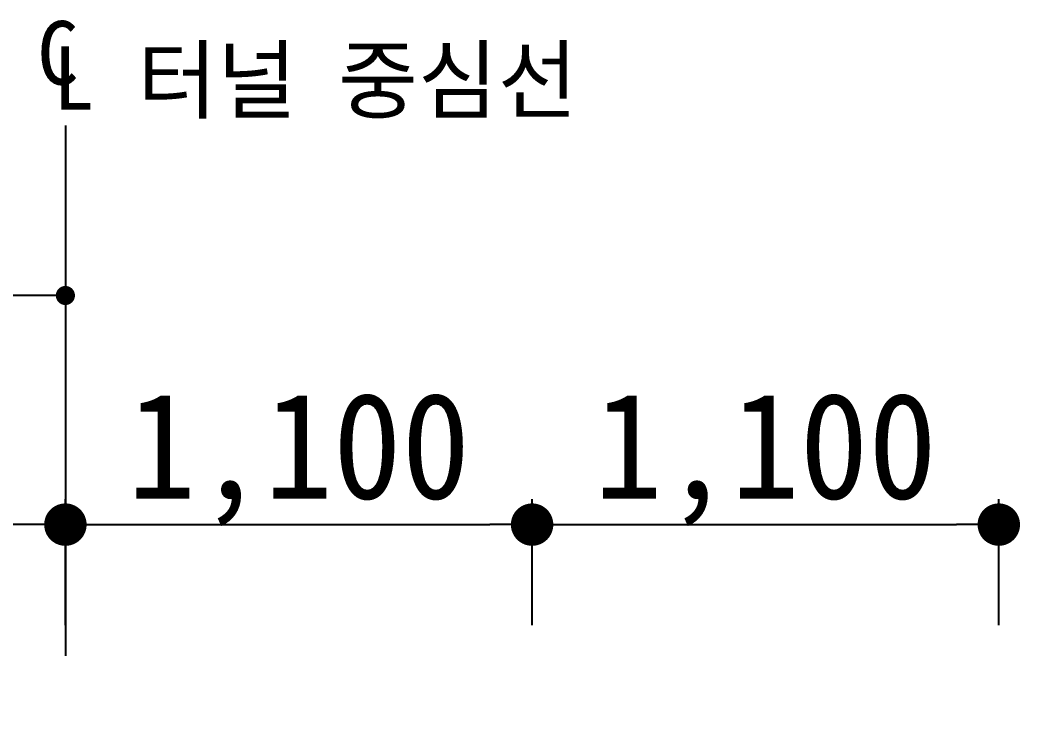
# Model space of a CAD drawing. Header units: millimetres. Extents: x -69382 to 174843, y -46375 to 101648.
# Drawn here: x 14757 to 17114, y 22674 to 24357 of the extents above; entities that cross this region are included whole.
import ezdxf

# ---------------------------------------------------------------- set-up
doc = ezdxf.new("R2010")
doc.units = ezdxf.units.MM
doc.header["$LTSCALE"] = 1000
doc.linetypes.add('A-CENTR01', pattern=[2, 1.25, -0.25, 0.25, -0.25])
for name, color, linetype in [('CS-CNTL', 1, 'A-CENTR01'), ('CS-DIML', 1, 'Continuous'), ('CS-TEXT', 3, 'Continuous'), ('DIM1', 1, 'Continuous')]:
    doc.layers.add(name, color=color, linetype=linetype)
doc.styles.get("Standard").update_dxf_attribs({"font": 'txt.shx', "bigfont": 'whgtxt.shx'})
doc.styles.add('WGTXT', font='DotumChe.ttf')
doc.dimstyles.new('DIM-50(j)', dxfattribs={"dimscale": 50, "dimtxt": 3, "dimasz": 0.6, "dimexe": 1.25, "dimexo": 0, "dimgap": 1.25, "dimtad": 1, "dimdec": 0, "dimdsep": 46, "dimlunit": 6, "dimtxsty": 'WGTXT', "dimblk": 'CMRSPOS', "dimcen": 6.375, "dimclrd": 1, "dimclre": 1, "dimclrt": 3, "dimadec": 4, "dimazin": 0, "dimtfac": 1, "dimtdec": 0, "dimtix": 1, "dimtmove": 2, "dimatfit": 1, "dimldrblk": 'CMRSPOS', "dimfxl": 1.25, "dimtolj": 1, "dimtzin": 0, "dimarcsym": 0})
doc.dimstyles.get("Standard").update_dxf_attribs({"dimtxt": 0.18, "dimasz": 0.18, "dimexe": 0.18, "dimexo": 0.0625, "dimgap": 0.09, "dimtad": 0, "dimtih": 1, "dimtoh": 1, "dimdec": 4, "dimzin": 0, "dimdsep": 46, "dimtxsty": 'Standard', "dimcen": 0.09, "dimadec": 0, "dimazin": 0, "dimtfac": 1, "dimtdec": 4, "dimtofl": 0, "dimtmove": 0, "dimatfit": 3, "dimfxl": 1, "dimtolj": 1, "dimtzin": 0, "dimarcsym": 0})

# ---------------------------------------------------------------- blocks, each defined once
blk = doc.blocks.new('_Dot')
at = {"layer": 'DIM1'}
blk.add_line((0, 0), (-1, 0), dxfattribs=at)
at = {"layer": 'DIM1', "const_width": 0.5}
blk.add_lwpolyline([(-0.25, 0, 1), (0.25, 0, 1)], format="xyb", close=True, dxfattribs=at)
blk = doc.blocks.new('*D379')
at = {"layer": 'CS-DIML', "color": 1, "transparency": 16777216}
for p, q in [((13764.2, 22930.3), (13764.2, 23227.2)), ((14864.2, 22930.3), (14864.2, 23227.2)), ((14764.2, 23167.2), (13864.2, 23167.2))]:
    blk.add_line(p, q, dxfattribs=at)
at = {"layer": 'Defpoints', "color": 0, "transparency": 16777216}
for p in [(13764.2, 23167.2), (13764.2, 22755.3), (14864.2, 22755.3)]:
    blk.add_point(p, dxfattribs=at)
at = {"layer": 'CS-DIML', "color": 1, "transparency": 16777216, "xscale": 100, "yscale": 100, "zscale": 100, "rotation": 180}
blk.add_blockref('_Dot', (13764.2, 23167.2), dxfattribs=at)
at = {"layer": 'CS-DIML', "color": 1, "transparency": 16777216, "xscale": 100, "yscale": 100, "zscale": 100}
blk.add_blockref('_Dot', (14864.2, 23167.2), dxfattribs=at)
at = {"layer": 'CS-DIML', "color": 3, "transparency": 16777216, "insert": (14314.2, 23321), "char_height": 250, "attachment_point": 5, "style": 'WGTXT'}
blk.add_mtext('\\A1;1,100', dxfattribs=at)
blk = doc.blocks.new('*D381')
at = {"layer": 'CS-DIML', "color": 1, "transparency": 16777216}
for p, q in [((14864.2, 22930.3), (14864.2, 23227.2)), ((15964.2, 22930.3), (15964.2, 23227.2)), ((14964.2, 23167.2), (15864.2, 23167.2))]:
    blk.add_line(p, q, dxfattribs=at)
at = {"layer": 'Defpoints', "color": 0, "transparency": 16777216}
for p in [(15964.2, 23167.2), (14864.2, 22755.3), (15964.2, 22755.3)]:
    blk.add_point(p, dxfattribs=at)
at = {"layer": 'CS-DIML', "color": 1, "transparency": 16777216, "xscale": 100, "yscale": 100, "zscale": 100, "rotation": 180}
blk.add_blockref('_Dot', (14864.2, 23167.2), dxfattribs=at)
at = {"layer": 'CS-DIML', "color": 1, "transparency": 16777216, "xscale": 100, "yscale": 100, "zscale": 100}
blk.add_blockref('_Dot', (15964.2, 23167.2), dxfattribs=at)
at = {"layer": 'CS-DIML', "color": 3, "transparency": 16777216, "insert": (15414.2, 23321), "char_height": 250, "attachment_point": 5, "style": 'WGTXT'}
blk.add_mtext('\\A1;1,100', dxfattribs=at)
blk = doc.blocks.new('*D382')
at = {"layer": 'CS-DIML', "color": 1, "transparency": 16777216}
for p, q in [((15964.2, 22930.3), (15964.2, 23227.2)), ((17064.2, 22930.3), (17064.2, 23227.2)), ((16064.2, 23167.2), (16964.2, 23167.2))]:
    blk.add_line(p, q, dxfattribs=at)
at = {"layer": 'Defpoints', "color": 0, "transparency": 16777216}
for p in [(17064.2, 23167.2), (15964.2, 22755.3), (17064.2, 22755.3)]:
    blk.add_point(p, dxfattribs=at)
at = {"layer": 'CS-DIML', "color": 1, "transparency": 16777216, "xscale": 100, "yscale": 100, "zscale": 100, "rotation": 180}
blk.add_blockref('_Dot', (15964.2, 23167.2), dxfattribs=at)
at = {"layer": 'CS-DIML', "color": 1, "transparency": 16777216, "xscale": 100, "yscale": 100, "zscale": 100}
blk.add_blockref('_Dot', (17064.2, 23167.2), dxfattribs=at)
at = {"layer": 'CS-DIML', "color": 3, "transparency": 16777216, "insert": (16514.2, 23321), "char_height": 250, "attachment_point": 5, "style": 'WGTXT'}
blk.add_mtext('\\A1;1,100', dxfattribs=at)
blk = doc.blocks.new('CMRSPOS')
at = {"layer": 'CS-DIML', "color": 1}
blk.add_line((-0.75, 0), (-1.5, 0), dxfattribs=at)
at = {"layer": 'CS-DIML', "color": 1, "const_width": 0.75}
blk.add_lwpolyline([(-0.375, 0, 1), (0.375, 0, 1)], format="xyb", close=True, dxfattribs=at)
blk = doc.blocks.new('*D403')
at = {"layer": 'CS-DIML', "color": 1, "lineweight": -2, "transparency": 16777216}
for p, q in [((11264.2, 23707.4), (11264.2, 23644.9)), ((14834.2, 23707.4), (11294.2, 23707.4)), ((14864.2, 23707.4), (14864.2, 23644.9))]:
    blk.add_line(p, q, dxfattribs=at)
at = {"layer": 'Defpoints', "color": 0, "transparency": 16777216}
for p in [(11264.2, 23707.4), (11264.2, 23707.4), (14864.2, 23707.4)]:
    blk.add_point(p, dxfattribs=at)
at = {"layer": 'CS-DIML', "color": 1, "lineweight": -2, "transparency": 16777216, "xscale": 30, "yscale": 30, "zscale": 30, "rotation": 180}
blk.add_blockref('CMRSPOS', (11264.2, 23707.4), dxfattribs=at)
at = {"layer": 'CS-DIML', "color": 1, "lineweight": -2, "transparency": 16777216, "xscale": 30, "yscale": 30, "zscale": 30}
blk.add_blockref('CMRSPOS', (14864.2, 23707.4), dxfattribs=at)
at = {"layer": 'CS-DIML', "color": 3, "transparency": 16777216, "insert": (12954.2, 23871.6), "char_height": 150, "attachment_point": 5, "style": 'WGTXT'}
blk.add_mtext('\\A1;3,600', dxfattribs=at)

msp = doc.modelspace()

# ---------------------------------------------------------------- linework, layer by layer
at = {"layer": 'CS-CNTL'}
msp.add_line((14864.151, 24108.114), (14864.151, 14194.4171), dxfattribs=at)

# ---------------------------------------------------------------- texts
at = {"layer": 'CS-TEXT', "style": 'WGTXT'}
for s, p in [('C', (14797.8528, 24204.4949)), ('  터널 중심선', (14839.7294, 24140.5127)), ('L', (14835.4841, 24145.1695))]:
    msp.add_text(s, height=150, dxfattribs=at).set_placement(p)

# ---------------------------------------------------------------- dimensions: what is measured, and where the dimension line sits
at = {"layer": 'CS-DIML'}
dim = msp.add_linear_dim(base=(11264.151, 23707.4174), p1=(14864.151, 23707.4174), p2=(11264.151, 23707.4174), angle=180, dimstyle='DIM-50(j)', override={"dimtxsty": 'WGTXT'}, dxfattribs=at)
dim.commit()
dim.dimension.update_dxf_attribs({"geometry": '*D403', "text_midpoint": (12954.151, 23871.6154), "dimtype": 160})
dim = msp.add_linear_dim(base=(13764.151, 23167.2117), p1=(14864.151, 22755.2647), p2=(13764.151, 22755.2647), dimstyle='Standard', override={"dimscale": 50, "dimtxt": 5, "dimasz": 2, "dimexe": 1.2, "dimexo": 3.5, "dimgap": 0.1, "dimtad": 1, "dimtih": 0, "dimtoh": 0, "dimdec": 0, "dimlunit": 6, "dimtxsty": 'WGTXT', "dimblk1": 'Dot', "dimblk2": 'Dot', "dimsah": 1, "dimclrd": 1, "dimclre": 1, "dimclrt": 3, "dimtix": 1, "dimtofl": 1, "dimtmove": 2, "dimlwd": 65535, "dimlwe": 65535}, dxfattribs=at)
dim.commit()
dim.dimension.update_dxf_attribs({"geometry": '*D379', "text_midpoint": (14314.151, 23321.0133)})
for base, p1, p2, picture, middle in [((15964.151, 23167.2117), (14864.151, 22755.2647), (15964.151, 22755.2647), '*D381', (15414.151, 23321.0133)), ((17064.151, 23167.2117), (15964.151, 22755.2647), (17064.151, 22755.2647), '*D382', (16514.151, 23321.0133))]:
    dim = msp.add_linear_dim(base=base, p1=p1, p2=p2, angle=180, dimstyle='Standard', override={"dimscale": 50, "dimtxt": 5, "dimasz": 2, "dimexe": 1.2, "dimexo": 3.5, "dimgap": 0.1, "dimtad": 1, "dimtih": 0, "dimtoh": 0, "dimdec": 0, "dimlunit": 6, "dimtxsty": 'WGTXT', "dimblk1": 'Dot', "dimblk2": 'Dot', "dimsah": 1, "dimclrd": 1, "dimclre": 1, "dimclrt": 3, "dimtix": 1, "dimtofl": 1, "dimtmove": 2, "dimlwd": 65535, "dimlwe": 65535}, dxfattribs=at)
    dim.commit()
    dim.dimension.update_dxf_attribs({"geometry": picture, "text_midpoint": middle})

doc.saveas('drawing.dxf')
